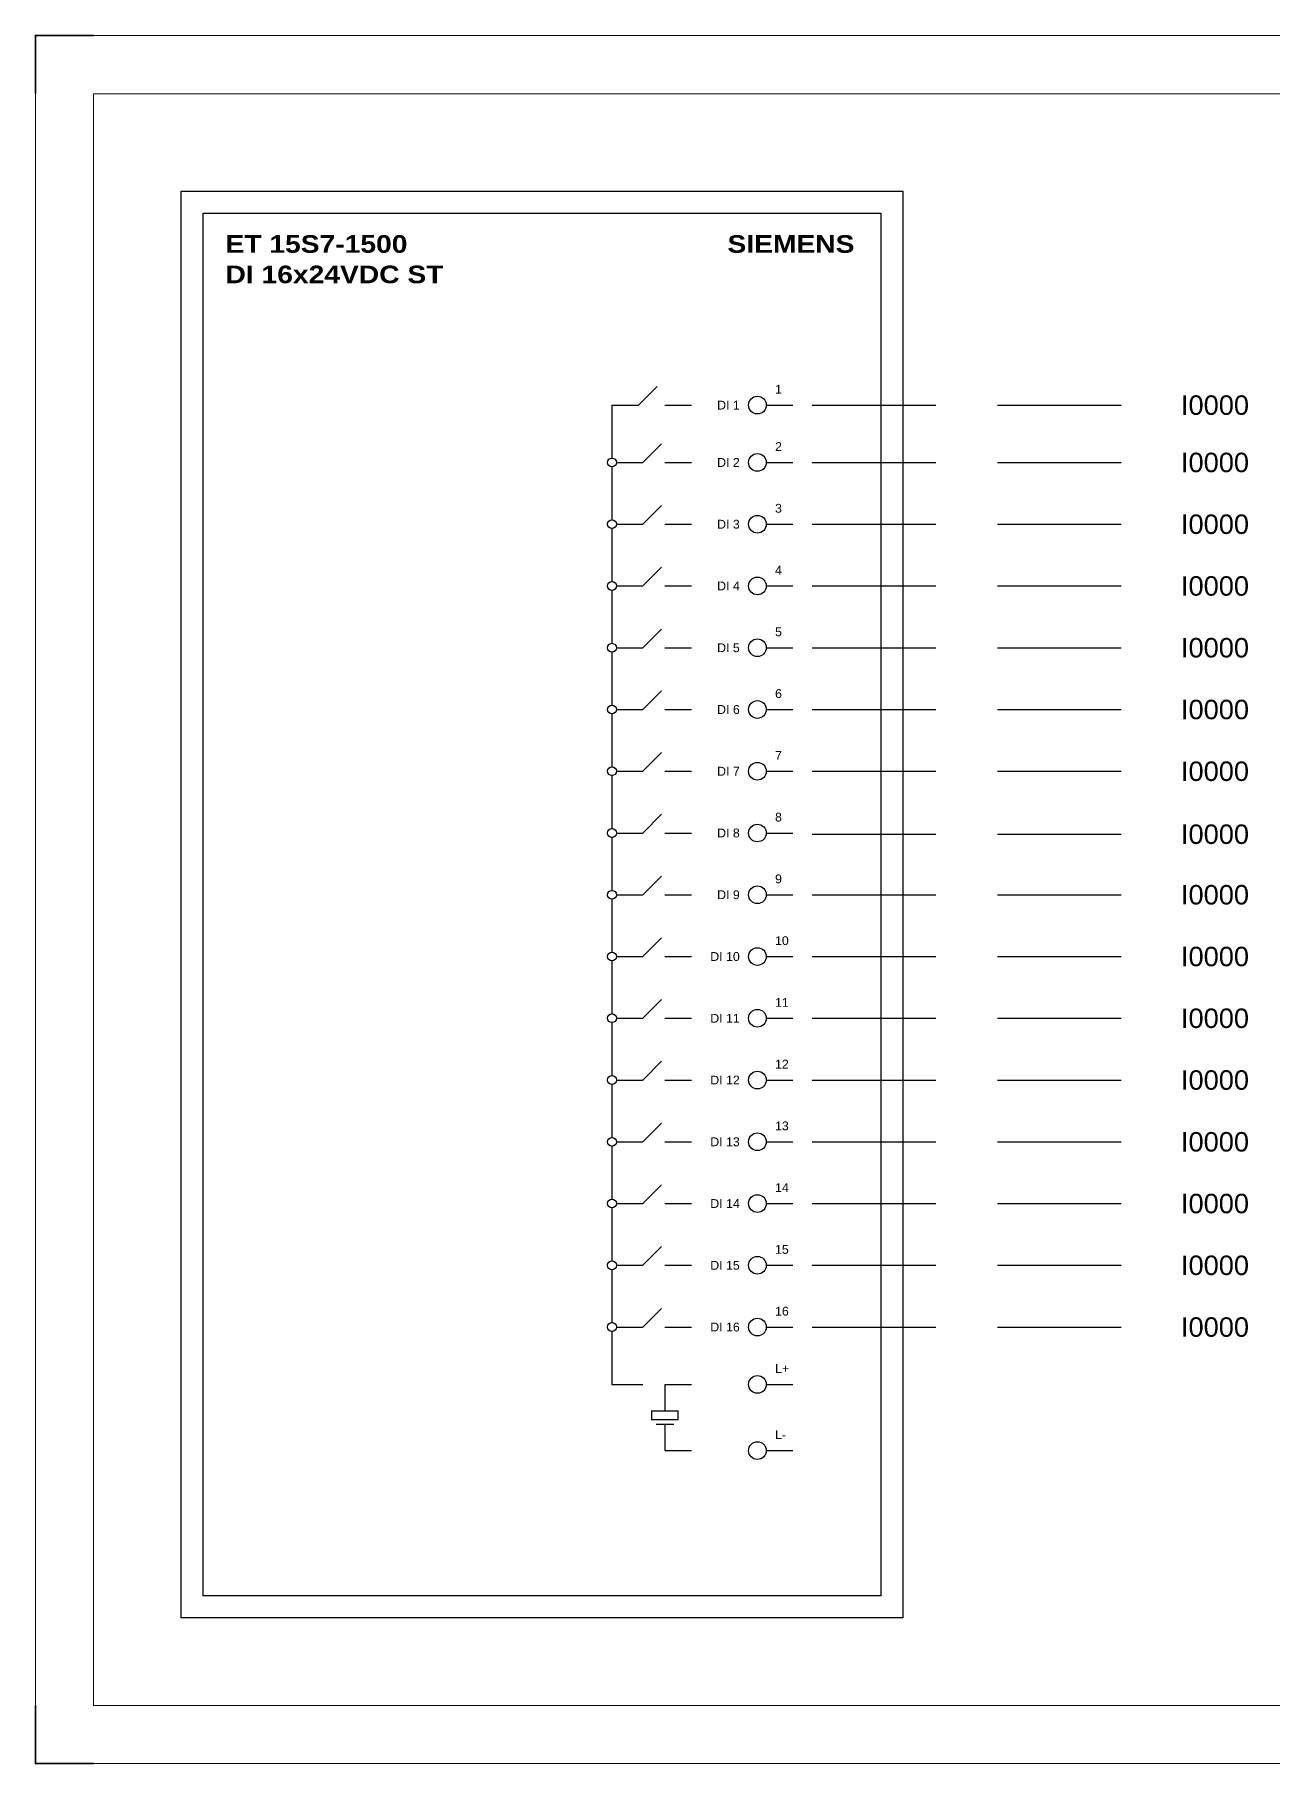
# Model space of a CAD drawing. Header units: centimetres. Extents: x -6233 to 67854, y 107 to 55669.
# Drawn here: x 13114 to 16294, y 28505 to 32949 of the extents above; entities that cross this region are included whole.
import ezdxf
from ezdxf.enums import TextEntityAlignment as Align

# ---------------------------------------------------------------- set-up
doc = ezdxf.new("R2010")
doc.units = ezdxf.units.CM
doc.header["$LTSCALE"] = 25.4
doc.linetypes.add('HIDDEN', pattern=[0.375, 0.25, -0.125])
doc.layers.add('Etiket-Line-L', color=7, linetype='Continuous')
doc.layers.add('EtIket-Line-S', color=2, linetype='Continuous')
doc.styles.add('Bold', font='ariblk.ttf', dxfattribs={"height": 25.4})
doc.styles.get("Standard").update_dxf_attribs({"font": 'arial.ttf', "height": 25.4})

# ---------------------------------------------------------------- blocks, each defined once
blk = doc.blocks.new('x5 Out Line')
at = {"const_width": 0.3}
for points in [[(9.65, 286.71), (0, 286.71), (0, 277.06)], [(0, 9.65), (0, 0), (9.65, 0)]]:
    blk.add_lwpolyline(points, dxfattribs=at)
at = {"lineweight": 15}
blk.add_lwpolyline([(395.8, 9.65), (395.8, 277.06), (9.65, 277.06), (9.65, 9.65)], close=True, dxfattribs=at)
at = {"layer": 'EtIket-Line-S', "lineweight": 9, "ltscale": 0.5}
blk.add_lwpolyline([(0, 0), (405.45, 0), (405.45, 286.71), (0, 286.71)], close=True, dxfattribs=at)

msp = doc.modelspace()

# ---------------------------------------------------------------- linework, layer by layer
at = {"ltscale": 50}
for p, q in [((14665.4, 31997.4), (14713.5, 32045.5)), ((14597.4, 31997.4), (14665.4, 31997.4)), ((14597.4, 31997.4), (14597.4, 31861.4)), ((14733.4, 31997.4), (14801.4, 31997.4)), ((14676.7, 31850.1), (14724.8, 31898.2)), ((14597.4, 31838.7), (14597.4, 31702.8)), ((14608.7, 31850.1), (14676.7, 31850.1)), ((14733.4, 31850.1), (14801.4, 31850.1)), ((14676.7, 31691.4), (14724.8, 31739.5)), ((14608.7, 31691.4), (14676.7, 31691.4)), ((14733.4, 31691.4), (14801.4, 31691.4)), ((14597.4, 31680.1), (14597.4, 31544.1)), ((14676.7, 31532.8), (14724.8, 31580.8)), ((14597.4, 31521.4), (14597.4, 31385.4)), ((14608.7, 31532.8), (14676.7, 31532.8)), ((14733.4, 31532.8), (14801.4, 31532.8)), ((14676.7, 31374.1), (14724.8, 31422.2)), ((14597.4, 31362.8), (14597.4, 31226.8)), ((14608.7, 31374.1), (14676.7, 31374.1)), ((14733.4, 31374.1), (14801.4, 31374.1)), ((14676.7, 31215.4), (14724.8, 31263.5)), ((14597.4, 31204.1), (14597.4, 31068.1)), ((14608.7, 31215.4), (14676.7, 31215.4)), ((14733.4, 31215.4), (14801.4, 31215.4)), ((14676.7, 31056.8), (14724.8, 31104.9)), ((14597.4, 31045.5), (14597.4, 30909.5)), ((14608.7, 31056.8), (14676.7, 31056.8)), ((14733.4, 31056.8), (14801.4, 31056.8)), ((14676.7, 30898.1), (14724.8, 30946.2)), ((14597.4, 30886.8), (14597.4, 30750.8)), ((14608.7, 30898.1), (14676.7, 30898.1)), ((14733.4, 30898.1), (14801.4, 30898.1)), ((14676.7, 30739.5), (14724.8, 30787.6)), ((14597.4, 30728.1), (14597.4, 30592.1)), ((14608.7, 30739.5), (14676.7, 30739.5)), ((14733.4, 30739.5), (14801.4, 30739.5)), ((14676.7, 30580.8), (14724.8, 30628.9)), ((14608.7, 30580.8), (14676.7, 30580.8)), ((14733.4, 30580.8), (14801.4, 30580.8)), ((14597.4, 30569.5), (14597.4, 30433.5)), ((14676.7, 30422.2), (14724.8, 30470.2)), ((14597.4, 30410.8), (14597.4, 30274.8)), ((14608.7, 30422.2), (14676.7, 30422.2)), ((14733.4, 30422.2), (14801.4, 30422.2)), ((14676.7, 30263.5), (14724.8, 30311.6)), ((14608.7, 30263.5), (14676.7, 30263.5)), ((14733.4, 30263.5), (14801.4, 30263.5)), ((14597.4, 30252.2), (14597.4, 30116.2)), ((14676.7, 30104.8), (14724.8, 30152.9)), ((14597.4, 30093.5), (14597.4, 29957.5)), ((14608.7, 30104.8), (14676.7, 30104.8)), ((14733.4, 30104.8), (14801.4, 30104.8)), ((14676.7, 29946.2), (14724.8, 29994.3)), ((14597.4, 29934.8), (14597.4, 29798.9)), ((14608.7, 29946.2), (14676.7, 29946.2)), ((14733.4, 29946.2), (14801.4, 29946.2)), ((14676.7, 29787.5), (14724.8, 29835.6)), ((14597.4, 29776.2), (14597.4, 29640.2)), ((14608.7, 29787.5), (14676.7, 29787.5)), ((14733.4, 29787.5), (14801.4, 29787.5)), ((14676.7, 29628.9), (14724.8, 29676.9)), ((14597.4, 29617.5), (14597.4, 29481.5)), ((14608.7, 29628.9), (14676.7, 29628.9)), ((14733.4, 29628.9), (14801.4, 29628.9)), ((14597.4, 29481.5), (14676.7, 29481.5)), ((14733.4, 29481.5), (14801.4, 29481.5)), ((14733.4, 29481.5), (14733.4, 29413.5)), ((14699.4, 29413.5), (14767.4, 29413.5)), ((14699.4, 29413.5), (14699.4, 29391.1)), ((14699.4, 29391.1), (14767.4, 29391.1)), ((14710.7, 29379.5), (14756, 29379.5)), ((14733.4, 29379.5), (14733.4, 29311.5)), ((14767.4, 29391.1), (14767.4, 29413.5)), ((14733.4, 29311.5), (14801.4, 29311.5))]:
    msp.add_line(p, q, dxfattribs=at)
at = {"color": 6, "ltscale": 50}
for p, q in [((14993.7, 31997.4), (15061.7, 31997.4)), ((14993.7, 31850.1), (15061.7, 31850.1)), ((14993.7, 31691.4), (15061.7, 31691.4)), ((14993.7, 31532.8), (15061.7, 31532.8)), ((14993.7, 31374.1), (15061.7, 31374.1)), ((14993.7, 31215.4), (15061.7, 31215.4)), ((14993.7, 31056.8), (15061.7, 31056.8)), ((14993.7, 30898.1), (15061.7, 30898.1)), ((14993.7, 30739.5), (15061.7, 30739.5)), ((14993.7, 30580.8), (15061.7, 30580.8)), ((14993.7, 30422.2), (15061.7, 30422.2)), ((14993.7, 30263.5), (15061.7, 30263.5)), ((14993.7, 30104.8), (15061.7, 30104.8)), ((14993.7, 29946.2), (15061.7, 29946.2)), ((14993.7, 29787.5), (15061.7, 29787.5)), ((14993.7, 29628.9), (15061.7, 29628.9)), ((14993.7, 29481.5), (15061.7, 29481.5)), ((14993.7, 29311.5), (15061.7, 29311.5))]:
    msp.add_line(p, q, dxfattribs=at)
at = {"color": 146, "linetype": 'HIDDEN', "ltscale": 50, "true_color": 0x105689}
for p, q in [((15111.7, 31997.4), (15959.2, 31997.4)), ((15111.7, 31850.1), (15959.2, 31850.1)), ((15111.7, 31691.4), (15959.2, 31691.4)), ((15111.7, 31532.8), (15959.2, 31532.8)), ((15111.7, 31374.1), (15959.2, 31374.1)), ((15111.7, 31215.4), (15959.2, 31215.4)), ((15111.7, 31056.8), (15959.2, 31056.8)), ((15111.7, 30895), (15959.2, 30895)), ((15111.7, 30739.5), (15959.2, 30739.5)), ((15111.7, 30580.8), (15959.2, 30580.8)), ((15111.7, 30422.2), (15959.2, 30422.2)), ((15111.7, 30263.5), (15959.2, 30263.5)), ((15111.7, 30104.8), (15959.2, 30104.8)), ((15111.7, 29946.2), (15959.2, 29946.2)), ((15111.7, 29787.5), (15959.2, 29787.5)), ((15111.7, 29628.9), (15959.2, 29628.9))]:
    msp.add_line(p, q, dxfattribs=at)
at = {"ltscale": 50}
msp.add_lwpolyline([(13490.4, 32547.3), (15345, 32547.3), (15345, 28881.5), (13490.4, 28881.5)], close=True, dxfattribs=at)
at = {"color": 6, "ltscale": 50}
msp.add_lwpolyline([(13547, 32490.6), (15288.4, 32490.6), (15288.4, 28938.1), (13547, 28938.1)], close=True, dxfattribs=at)
at = {"color": 6, "ltscale": 500}
for centre in [(14971.1, 31997.4), (14971.1, 31850.1), (14971.1, 31691.4), (14971.1, 31532.8), (14971.1, 31374.1), (14971.1, 31215.4), (14971.1, 31056.8), (14971.1, 30898.1), (14971.1, 30739.5), (14971.1, 30580.8), (14971.1, 30422.2), (14971.1, 30263.5), (14971.1, 30104.8), (14971.1, 29946.2), (14971.1, 29787.5), (14971.1, 29628.9), (14971.1, 29481.5), (14971.1, 29311.5)]:
    msp.add_circle(centre, 22.7, dxfattribs=at)
at = {"ltscale": 500}
for centre in [(14597.4, 31850.1), (14597.4, 31691.4), (14597.4, 31532.8), (14597.4, 31374.1), (14597.4, 31215.4), (14597.4, 31056.8), (14597.4, 30898.1), (14597.4, 30739.5), (14597.4, 30580.8), (14597.4, 30422.2), (14597.4, 30263.5), (14597.4, 30104.8), (14597.4, 29946.2), (14597.4, 29787.5), (14597.4, 29628.9)]:
    msp.add_circle(centre, 11.3, dxfattribs=at)

# ---------------------------------------------------------------- block references
at = {"layer": 'Etiket-Line-L', "lineweight": 0, "xscale": 15.48351216233742, "yscale": 15.48351216233742, "zscale": 15.48351216233742}
msp.add_blockref('x5 Out Line', (13116.5, 28507.6), dxfattribs=at)

# ---------------------------------------------------------------- texts
at = {"ltscale": 500, "style": 'Bold'}
for s, p in [('ET 15S7-1500', (13604.6, 32434)), ('DI 16x24VDC ST', (13604.6, 32355.8))]:
    msp.add_text(s, height=45.331, dxfattribs=at).set_placement(p, align=Align.TOP_LEFT)
msp.add_text('SIEMENS', height=45.33, dxfattribs=at).set_placement((15220.4, 32434), align=Align.TOP_RIGHT)
at = {"ltscale": 500}
for s, height, p in [('1', 22.7, (15016.4, 32020.1)), ('2', 22.7, (15016.4, 31872.7)), ('3', 22.7, (15016.4, 31714.1)), ('4', 22.7, (15016.4, 31555.4)), ('5', 22.7, (15016.4, 31396.8)), ('6', 22.7, (15016.4, 31238.1)), ('7', 22.7, (15016.4, 31079.5)), ('8', 22.7, (15016.4, 30920.8)), ('9', 22.7, (15016.4, 30762.1)), ('10', 22.67, (15016.4, 30603.5)), ('11', 22.67, (15016.4, 30444.8)), ('12', 22.67, (15016.4, 30286.2)), ('13', 22.67, (15016.4, 30127.5)), ('14', 22.67, (15016.4, 29968.8)), ('15', 22.67, (15016.4, 29810.2)), ('16', 22.67, (15016.4, 29651.5)), ('L+', 22.67, (15016.4, 29504.2)), ('L-', 22.67, (15016.4, 29334.2))]:
    msp.add_text(s, height=height, dxfattribs=at).set_placement(p, align=Align.BOTTOM_LEFT)
for s, p in [('DI 1', (14925.7, 31997.4)), ('DI 2', (14925.7, 31850.1)), ('DI 3', (14925.7, 31691.4)), ('DI 4', (14925.7, 31532.8)), ('DI 5', (14925.7, 31374.1)), ('DI 6', (14925.7, 31215.4)), ('DI 7', (14925.7, 31056.8)), ('DI 8', (14925.7, 30898.1)), ('DI 9', (14925.7, 30739.5)), ('DI 10', (14925.7, 30580.8)), ('DI 11', (14925.7, 30422.2)), ('DI 12', (14925.7, 30263.5)), ('DI 13', (14925.7, 30104.8)), ('DI 14', (14925.7, 29946.2)), ('DI 15', (14925.7, 29787.5)), ('DI 16', (14925.7, 29628.9))]:
    msp.add_text(s, height=22.67, dxfattribs=at).set_placement(p, align=Align.MIDDLE_RIGHT)
for p in [(16059.2, 31997.4), (16059.2, 31850.1), (16059.2, 31691.4), (16059.2, 31532.8), (16059.2, 31374.1), (16059.2, 31215.4), (16059.2, 31056.8), (16059.2, 30895), (16059.2, 30739.5), (16059.2, 30580.8), (16059.2, 30422.2), (16059.2, 30263.5), (16059.2, 30104.8), (16059.2, 29946.2), (16059.2, 29787.5), (16059.2, 29628.9)]:
    msp.add_text('I0000', height=50, dxfattribs=at).set_placement(p, align=Align.MIDDLE_LEFT)

doc.saveas('drawing.dxf')
